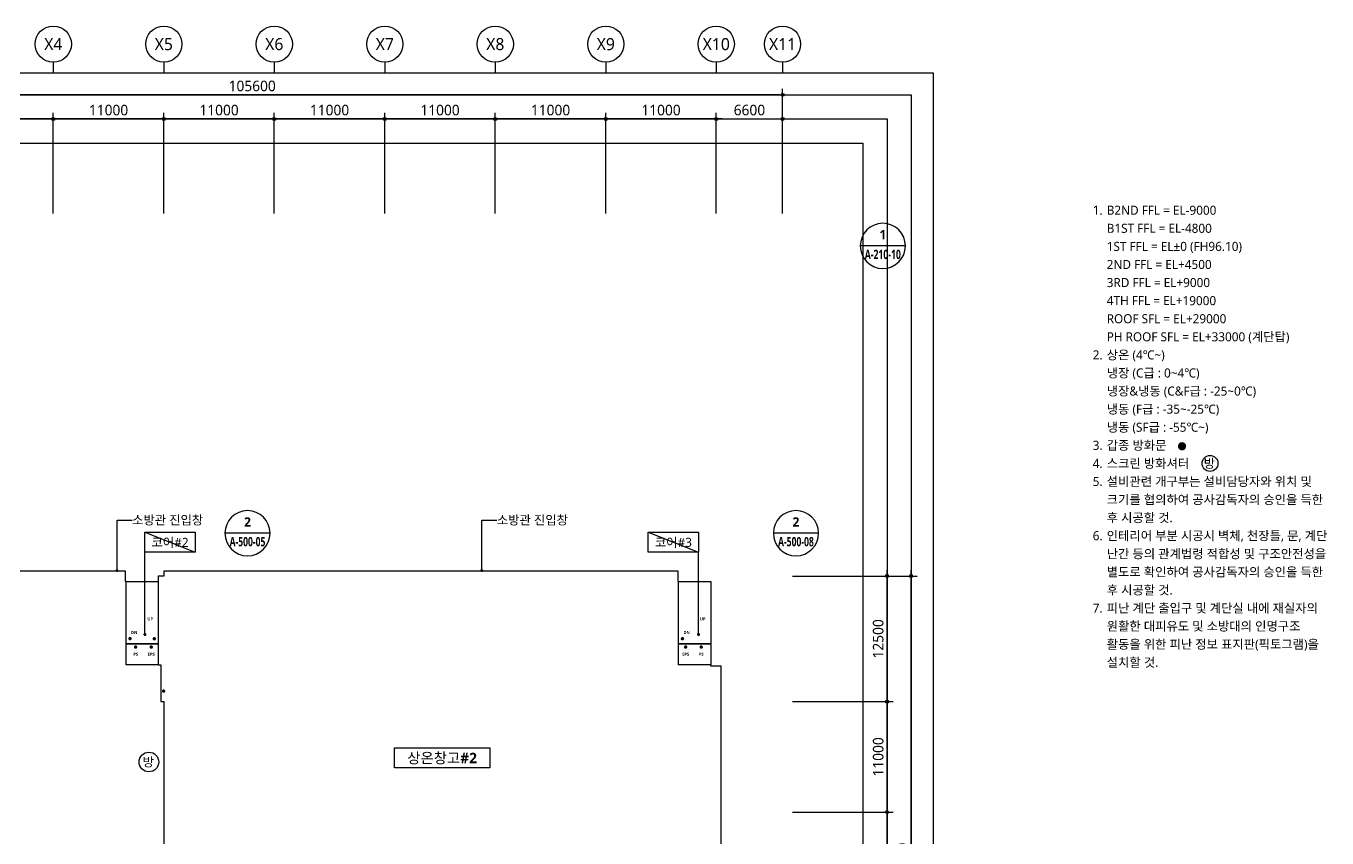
# Model space of a CAD drawing. Header units: millimetres. Extents: x -867282 to 190005487, y -1022614 to 455456909.
# Drawn here: x 1373665 to 1503178, y 88844 to 169666 of the extents above; entities that cross this region are included whole.
import ezdxf
from ezdxf.enums import TextEntityAlignment as Align

# ---------------------------------------------------------------- set-up
doc = ezdxf.new("R2010")
doc.units = ezdxf.units.MM
doc.header["$LTSCALE"] = 400
doc.header["$MEASUREMENT"] = 0
doc.header["$PDSIZE"] = -10
doc.layers.get('0').update_dxf_attribs({"linetype": 'CONTINUOUS'})
doc.layers.get('Defpoints').update_dxf_attribs({"color": 153, "linetype": 'CONTINUOUS'})
for name, color, linetype in [('A-ANNO-GRA1', 7, 'CONTINUOUS'), ('A-ANNO-NOTE', 7, 'CONTINUOUS'), ('A-ANNO-TEXT1', 7, 'CONTINUOUS'), ('A-ANNO-TEXT2', 3, 'CONTINUOUS'), ('A-ANNO-TITL', 7, 'CONTINUOUS'), ('A-FLOR-MARK-ARCH', 1, 'CONTINUOUS'), ('A-ST-AXIS-BUB', 7, 'CONTINUOUS'), ('A-ST-AXIS-DIM', 7, 'CONTINUOUS'), ('AA-MKXS', 3, 'CONTINUOUS')]:
    doc.layers.add(name, color=color, linetype=linetype)
doc.layers.add('Defpoint', color=161, linetype='CONTINUOUS', plot=False)
doc.layers.add('면적', color=210, linetype='CONTINUOUS', plot=False)
doc.styles.add('2020음성 1차', font='')
doc.styles.add('SAMOO', font='romans.shx', dxfattribs={"bigfont": 'whgtxt.shx'})
doc.styles.add('SH_대대리576', font='malgun.ttf')
doc.styles.add('SH_진천_나눔', font='')
doc.styles.get('2020음성 1차').set_extended_font_data('NanumGothic', bold=True)
doc.styles.get('SH_진천_나눔').set_extended_font_data('NanumGothic', bold=True)
doc.dimstyles.new('SHP 600', dxfattribs={"dimscale": 300, "dimtxt": 3.5, "dimasz": 1, "dimexe": 2, "dimexo": 2, "dimgap": 1, "dimtad": 1, "dimdec": 0, "dimzin": 0, "dimdsep": 46, "dimtxsty": 'SH_대대리576', "dimblk": 'DIMDOT', "dimcen": 0.09, "dimclrt": 3, "dimadec": 0, "dimazin": 1, "dimtfac": 1, "dimtdec": 0, "dimtix": 1, "dimtmove": 2, "dimatfit": 0, "dimldrblk": 'DIMDOT', "dimfxl": 1, "dimtolj": 1, "dimtzin": 0, "dimarcsym": 0})

# ---------------------------------------------------------------- blocks, each defined once
blk = doc.blocks.new('DIMDOT')
at = {"color": 0}
blk.add_line((-2, 0), (2, 0), dxfattribs=at)
for radius in [0.5, 0.25]:
    blk.add_circle((0, 0), radius, dxfattribs=at)
blk = doc.blocks.new('*D37')
at = {"layer": 'A-ST-AXIS-DIM', "color": 0, "lineweight": -2, "transparency": 16777216}
for p, q in [((1343382, 151016), (1343382, 163416)), ((1448982, 151016), (1448982, 163416)), ((1448682, 162816), (1343682, 162816))]:
    blk.add_line(p, q, dxfattribs=at)
at = {"layer": 'Defpoints', "color": 0, "transparency": 16777216}
for p in [(1343382, 162816), (1343382, 150416), (1448982, 150416)]:
    blk.add_point(p, dxfattribs=at)
at = {"layer": 'A-ST-AXIS-DIM', "color": 0, "linetype": 'ByBlock', "lineweight": -2, "transparency": 16777216, "xscale": 300, "yscale": 300, "zscale": 300, "rotation": 180}
blk.add_blockref('DIMDOT', (1343382, 162816), dxfattribs=at)
at = {"layer": 'A-ST-AXIS-DIM', "color": 0, "linetype": 'ByBlock', "lineweight": -2, "transparency": 16777216, "xscale": 300, "yscale": 300, "zscale": 300}
blk.add_blockref('DIMDOT', (1448982, 162816), dxfattribs=at)
at = {"layer": 'A-ST-AXIS-DIM', "color": 3, "transparency": 16777216, "insert": (1396182, 163696), "char_height": 1050, "attachment_point": 5, "style": 'SH_대대리576'}
blk.add_mtext('\\A1;105600', dxfattribs=at)
blk = doc.blocks.new('*D40')
at = {"layer": 'A-ST-AXIS-DIM', "color": 0, "lineweight": -2, "transparency": 16777216}
for p, q in [((1365382, 151016), (1365382, 161016)), ((1376382, 151016), (1376382, 161016)), ((1376082, 160416), (1365682, 160416))]:
    blk.add_line(p, q, dxfattribs=at)
at = {"layer": 'Defpoints', "color": 0, "transparency": 16777216}
for p in [(1365382, 160416), (1365382, 150416), (1376382, 150416)]:
    blk.add_point(p, dxfattribs=at)
at = {"layer": 'A-ST-AXIS-DIM', "color": 0, "linetype": 'ByBlock', "lineweight": -2, "transparency": 16777216, "xscale": 300, "yscale": 300, "zscale": 300, "rotation": 180}
blk.add_blockref('DIMDOT', (1365382, 160416), dxfattribs=at)
at = {"layer": 'A-ST-AXIS-DIM', "color": 0, "linetype": 'ByBlock', "lineweight": -2, "transparency": 16777216, "xscale": 300, "yscale": 300, "zscale": 300}
blk.add_blockref('DIMDOT', (1376382, 160416), dxfattribs=at)
at = {"layer": 'A-ST-AXIS-DIM', "color": 3, "transparency": 16777216, "insert": (1370882, 161292), "char_height": 1050, "attachment_point": 5, "style": 'SH_대대리576'}
blk.add_mtext('\\A1;11000', dxfattribs=at)
blk = doc.blocks.new('*D41')
at = {"layer": 'A-ST-AXIS-DIM', "color": 0, "lineweight": -2, "transparency": 16777216}
for p, q in [((1376382, 151016), (1376382, 161016)), ((1387382, 151016), (1387382, 161016)), ((1387082, 160416), (1376682, 160416))]:
    blk.add_line(p, q, dxfattribs=at)
at = {"layer": 'Defpoints', "color": 0, "transparency": 16777216}
for p in [(1376382, 160416), (1376382, 150416), (1387382, 150416)]:
    blk.add_point(p, dxfattribs=at)
at = {"layer": 'A-ST-AXIS-DIM', "color": 0, "linetype": 'ByBlock', "lineweight": -2, "transparency": 16777216, "xscale": 300, "yscale": 300, "zscale": 300, "rotation": 180}
blk.add_blockref('DIMDOT', (1376382, 160416), dxfattribs=at)
at = {"layer": 'A-ST-AXIS-DIM', "color": 0, "linetype": 'ByBlock', "lineweight": -2, "transparency": 16777216, "xscale": 300, "yscale": 300, "zscale": 300}
blk.add_blockref('DIMDOT', (1387382, 160416), dxfattribs=at)
at = {"layer": 'A-ST-AXIS-DIM', "color": 3, "transparency": 16777216, "insert": (1381882, 161292), "char_height": 1050, "attachment_point": 5, "style": 'SH_대대리576'}
blk.add_mtext('\\A1;11000', dxfattribs=at)
blk = doc.blocks.new('*D42')
at = {"layer": 'A-ST-AXIS-DIM', "color": 0, "lineweight": -2, "transparency": 16777216}
for p, q in [((1387382, 151016), (1387382, 161016)), ((1398382, 151016), (1398382, 161016)), ((1398082, 160416), (1387682, 160416))]:
    blk.add_line(p, q, dxfattribs=at)
at = {"layer": 'Defpoints', "color": 0, "transparency": 16777216}
for p in [(1387382, 160416), (1387382, 150416), (1398382, 150416)]:
    blk.add_point(p, dxfattribs=at)
at = {"layer": 'A-ST-AXIS-DIM', "color": 0, "linetype": 'ByBlock', "lineweight": -2, "transparency": 16777216, "xscale": 300, "yscale": 300, "zscale": 300, "rotation": 180}
blk.add_blockref('DIMDOT', (1387382, 160416), dxfattribs=at)
at = {"layer": 'A-ST-AXIS-DIM', "color": 0, "linetype": 'ByBlock', "lineweight": -2, "transparency": 16777216, "xscale": 300, "yscale": 300, "zscale": 300}
blk.add_blockref('DIMDOT', (1398382, 160416), dxfattribs=at)
at = {"layer": 'A-ST-AXIS-DIM', "color": 3, "transparency": 16777216, "insert": (1392882, 161292), "char_height": 1050, "attachment_point": 5, "style": 'SH_대대리576'}
blk.add_mtext('\\A1;11000', dxfattribs=at)
blk = doc.blocks.new('*D43')
at = {"layer": 'A-ST-AXIS-DIM', "color": 0, "lineweight": -2, "transparency": 16777216}
for p, q in [((1398382, 151016), (1398382, 161016)), ((1409382, 151016), (1409382, 161016)), ((1409082, 160416), (1398682, 160416))]:
    blk.add_line(p, q, dxfattribs=at)
at = {"layer": 'Defpoints', "color": 0, "transparency": 16777216}
for p in [(1398382, 160416), (1398382, 150416), (1409382, 150416)]:
    blk.add_point(p, dxfattribs=at)
at = {"layer": 'A-ST-AXIS-DIM', "color": 0, "linetype": 'ByBlock', "lineweight": -2, "transparency": 16777216, "xscale": 300, "yscale": 300, "zscale": 300, "rotation": 180}
blk.add_blockref('DIMDOT', (1398382, 160416), dxfattribs=at)
at = {"layer": 'A-ST-AXIS-DIM', "color": 0, "linetype": 'ByBlock', "lineweight": -2, "transparency": 16777216, "xscale": 300, "yscale": 300, "zscale": 300}
blk.add_blockref('DIMDOT', (1409382, 160416), dxfattribs=at)
at = {"layer": 'A-ST-AXIS-DIM', "color": 3, "transparency": 16777216, "insert": (1403882, 161292), "char_height": 1050, "attachment_point": 5, "style": 'SH_대대리576'}
blk.add_mtext('\\A1;11000', dxfattribs=at)
blk = doc.blocks.new('*D44')
at = {"layer": 'A-ST-AXIS-DIM', "color": 0, "lineweight": -2, "transparency": 16777216}
for p, q in [((1409382, 151016), (1409382, 161016)), ((1420382, 151016), (1420382, 161016)), ((1420082, 160416), (1409682, 160416))]:
    blk.add_line(p, q, dxfattribs=at)
at = {"layer": 'Defpoints', "color": 0, "transparency": 16777216}
for p in [(1409382, 160416), (1409382, 150416), (1420382, 150416)]:
    blk.add_point(p, dxfattribs=at)
at = {"layer": 'A-ST-AXIS-DIM', "color": 0, "linetype": 'ByBlock', "lineweight": -2, "transparency": 16777216, "xscale": 300, "yscale": 300, "zscale": 300, "rotation": 180}
blk.add_blockref('DIMDOT', (1409382, 160416), dxfattribs=at)
at = {"layer": 'A-ST-AXIS-DIM', "color": 0, "linetype": 'ByBlock', "lineweight": -2, "transparency": 16777216, "xscale": 300, "yscale": 300, "zscale": 300}
blk.add_blockref('DIMDOT', (1420382, 160416), dxfattribs=at)
at = {"layer": 'A-ST-AXIS-DIM', "color": 3, "transparency": 16777216, "insert": (1414882, 161292), "char_height": 1050, "attachment_point": 5, "style": 'SH_대대리576'}
blk.add_mtext('\\A1;11000', dxfattribs=at)
blk = doc.blocks.new('*D45')
at = {"layer": 'A-ST-AXIS-DIM', "color": 0, "lineweight": -2, "transparency": 16777216}
for p, q in [((1420382, 151016), (1420382, 161016)), ((1431382, 151016), (1431382, 161016)), ((1431082, 160416), (1420682, 160416))]:
    blk.add_line(p, q, dxfattribs=at)
at = {"layer": 'Defpoints', "color": 0, "transparency": 16777216}
for p in [(1420382, 160416), (1420382, 150416), (1431382, 150416)]:
    blk.add_point(p, dxfattribs=at)
at = {"layer": 'A-ST-AXIS-DIM', "color": 0, "linetype": 'ByBlock', "lineweight": -2, "transparency": 16777216, "xscale": 300, "yscale": 300, "zscale": 300, "rotation": 180}
blk.add_blockref('DIMDOT', (1420382, 160416), dxfattribs=at)
at = {"layer": 'A-ST-AXIS-DIM', "color": 0, "linetype": 'ByBlock', "lineweight": -2, "transparency": 16777216, "xscale": 300, "yscale": 300, "zscale": 300}
blk.add_blockref('DIMDOT', (1431382, 160416), dxfattribs=at)
at = {"layer": 'A-ST-AXIS-DIM', "color": 3, "transparency": 16777216, "insert": (1425882, 161292), "char_height": 1050, "attachment_point": 5, "style": 'SH_대대리576'}
blk.add_mtext('\\A1;11000', dxfattribs=at)
blk = doc.blocks.new('*D46')
at = {"layer": 'A-ST-AXIS-DIM', "color": 0, "lineweight": -2, "transparency": 16777216}
for p, q in [((1431382, 151016), (1431382, 161016)), ((1442382, 151016), (1442382, 161016)), ((1442082, 160416), (1431682, 160416))]:
    blk.add_line(p, q, dxfattribs=at)
at = {"layer": 'Defpoints', "color": 0, "transparency": 16777216}
for p in [(1431382, 160416), (1431382, 150416), (1442382, 150416)]:
    blk.add_point(p, dxfattribs=at)
at = {"layer": 'A-ST-AXIS-DIM', "color": 0, "linetype": 'ByBlock', "lineweight": -2, "transparency": 16777216, "xscale": 300, "yscale": 300, "zscale": 300, "rotation": 180}
blk.add_blockref('DIMDOT', (1431382, 160416), dxfattribs=at)
at = {"layer": 'A-ST-AXIS-DIM', "color": 0, "linetype": 'ByBlock', "lineweight": -2, "transparency": 16777216, "xscale": 300, "yscale": 300, "zscale": 300}
blk.add_blockref('DIMDOT', (1442382, 160416), dxfattribs=at)
at = {"layer": 'A-ST-AXIS-DIM', "color": 3, "transparency": 16777216, "insert": (1436882, 161292), "char_height": 1050, "attachment_point": 5, "style": 'SH_대대리576'}
blk.add_mtext('\\A1;11000', dxfattribs=at)
blk = doc.blocks.new('*D220')
at = {"layer": 'A-ST-AXIS-DIM', "color": 0, "lineweight": -2, "transparency": 16777216}
for p, q in [((1449982, 114916), (1459982, 114916)), ((1459382, 102716), (1459382, 114616)), ((1449982, 102416), (1459982, 102416))]:
    blk.add_line(p, q, dxfattribs=at)
at = {"layer": 'Defpoints', "color": 0, "transparency": 16777216}
for p in [(1449382, 114916), (1459382, 114916), (1449382, 102416)]:
    blk.add_point(p, dxfattribs=at)
at = {"layer": 'A-ST-AXIS-DIM', "color": 0, "linetype": 'ByBlock', "lineweight": -2, "transparency": 16777216, "xscale": 300, "yscale": 300, "zscale": 300}
for p, rotation in [((1459382, 114916), 90), ((1459382, 102416), 270)]:
    blk.add_blockref('DIMDOT', p, dxfattribs=dict(at, rotation=rotation))
at = {"layer": 'A-ST-AXIS-DIM', "color": 3, "transparency": 16777216, "insert": (1458503, 108666), "char_height": 1050, "attachment_point": 5, "rotation": 90, "style": 'SH_대대리576'}
blk.add_mtext('\\A1;12500', dxfattribs=at)
blk = doc.blocks.new('*D221')
at = {"layer": 'A-ST-AXIS-DIM', "color": 0, "lineweight": -2, "transparency": 16777216}
for p, q in [((1449982, 102416), (1459982, 102416)), ((1459382, 91716), (1459382, 102116)), ((1449982, 91416), (1459982, 91416))]:
    blk.add_line(p, q, dxfattribs=at)
at = {"layer": 'Defpoints', "color": 0, "transparency": 16777216}
for p in [(1449382, 102416), (1459382, 102416), (1449382, 91416)]:
    blk.add_point(p, dxfattribs=at)
at = {"layer": 'A-ST-AXIS-DIM', "color": 0, "linetype": 'ByBlock', "lineweight": -2, "transparency": 16777216, "xscale": 300, "yscale": 300, "zscale": 300}
for p, rotation in [((1459382, 102416), 90), ((1459382, 91416), 270)]:
    blk.add_blockref('DIMDOT', p, dxfattribs=dict(at, rotation=rotation))
at = {"layer": 'A-ST-AXIS-DIM', "color": 3, "transparency": 16777216, "insert": (1458506, 96916), "char_height": 1050, "attachment_point": 5, "rotation": 90, "style": 'SH_대대리576'}
blk.add_mtext('\\A1;11000', dxfattribs=at)
blk = doc.blocks.new('*D222')
at = {"layer": 'A-ST-AXIS-DIM', "color": 0, "lineweight": -2, "transparency": 16777216}
for p, q in [((1449982, 91416), (1459982, 91416)), ((1459382, 80716), (1459382, 91116)), ((1449982, 80416), (1459982, 80416))]:
    blk.add_line(p, q, dxfattribs=at)
at = {"layer": 'Defpoints', "color": 0, "transparency": 16777216}
for p in [(1449382, 91416), (1459382, 91416), (1449382, 80416)]:
    blk.add_point(p, dxfattribs=at)
at = {"layer": 'A-ST-AXIS-DIM', "color": 0, "linetype": 'ByBlock', "lineweight": -2, "transparency": 16777216, "xscale": 300, "yscale": 300, "zscale": 300}
for p, rotation in [((1459382, 91416), 90), ((1459382, 80416), 270)]:
    blk.add_blockref('DIMDOT', p, dxfattribs=dict(at, rotation=rotation))
at = {"layer": 'A-ST-AXIS-DIM', "color": 3, "transparency": 16777216, "insert": (1458506, 85916), "char_height": 1050, "attachment_point": 5, "rotation": 90, "style": 'SH_대대리576'}
blk.add_mtext('\\A1;11000', dxfattribs=at)
blk = doc.blocks.new('*D225')
at = {"layer": 'A-ST-AXIS-DIM', "color": 0, "lineweight": -2, "transparency": 16777216}
for p, q in [((1449982, 114916), (1462382, 114916)), ((1461782, 58216), (1461782, 114616)), ((1449982, 57916), (1462382, 57916))]:
    blk.add_line(p, q, dxfattribs=at)
at = {"layer": 'Defpoints', "color": 0, "transparency": 16777216}
for p in [(1449382, 114916), (1461782, 114916), (1449382, 57916)]:
    blk.add_point(p, dxfattribs=at)
at = {"layer": 'A-ST-AXIS-DIM', "color": 0, "linetype": 'ByBlock', "lineweight": -2, "transparency": 16777216, "xscale": 300, "yscale": 300, "zscale": 300}
for p, rotation in [((1461782, 114916), 90), ((1461782, 57916), 270)]:
    blk.add_blockref('DIMDOT', p, dxfattribs=dict(at, rotation=rotation))
at = {"layer": 'A-ST-AXIS-DIM', "color": 3, "transparency": 16777216, "insert": (1460905, 86416), "char_height": 1050, "attachment_point": 5, "rotation": 90, "style": 'SH_대대리576'}
blk.add_mtext('\\A1;57000', dxfattribs=at)
blk = doc.blocks.new('G$C3CD03619')
at = {"layer": 'A-ANNO-GRA1'}
blk.add_circle((11731, 792), 792, dxfattribs=at)
at = {"layer": 'A-FLOR-MARK-ARCH', "const_width": 408}
blk.add_lwpolyline([(8743, 2498, 1), (9152, 2498, 1)], format="xyb", close=True, dxfattribs=at)
at = {"layer": 'A-ANNO-NOTE', "style": 'SH_대대리576'}
blk.add_text('방', height=900, dxfattribs=at).set_placement((11108, 342))
at = {"layer": 'A-ANNO-TITL', "style": 'SH_대대리576'}
for s, p in [('1.', (547, 25992)), ('2.', (547, 11592)), ('3.', (547, 2592)), ('4.', (547, 792)), ('5.', (547, -1008)), ('6.', (547, -6408)), ('7.', (547, -13608))]:
    blk.add_text(s, height=900, dxfattribs=at).set_placement(p, align=Align.MIDDLE_CENTER)
for s, p in [('B2ND FFL = EL-9000', (1447, 25992)), ('B1ST FFL = EL-4800', (1447, 24192)), ('1ST FFL = EL%%p0 (FH96.10)', (1447, 22392)), ('2ND FFL = EL+4500', (1447, 20592)), ('3RD FFL = EL+9000', (1447, 18792)), ('4TH FFL = EL+19000', (1447, 16992)), ('ROOF SFL = EL+29000', (1447, 15192)), ('PH ROOF SFL = EL+33000 (계단탑)', (1447, 13392)), ('상온 (4℃~)', (1447, 11592)), ('냉장 (C급 : 0~4℃)', (1447, 9792)), ('냉장&냉동 (C&F급 : -25~0℃)', (1447, 7992)), ('냉동 (F급 : -35~-25℃)', (1447, 6192)), ('냉동 (SF급 : -55℃~)', (1447, 4392)), ('갑종 방화문', (1447, 2592)), ('스크린 방화셔터', (1447, 792)), ('설비관련 개구부는 설비담당자와 위치 및', (1447, -1008)), ('크기를 협의하여 공사감독자의 승인을 득한', (1447, -2808)), ('후 시공할 것.', (1447, -4608)), ('인테리어 부분 시공시 벽체, 천장틀, 문, 계단', (1447, -6408)), ('난간 등의 관계법령 적합성 및 구조안전성을', (1447, -8208)), ('별도로 확인하여 공사감독자의 승인을 득한', (1447, -10008)), ('후 시공할 것.', (1447, -11808)), ('피난 계단 출입구 및 계단실 내에 재실자의', (1447, -13608)), ('원활한 대피유도 및 소방대의 인명구조', (1447, -15408)), ('활동을 위한 피난 정보 표지판(픽토그램)을', (1447, -17208)), ('설치할 것.', (1447, -19008))]:
    blk.add_text(s, height=900, dxfattribs=at).set_placement(p, align=Align.MIDDLE_LEFT)
blk = doc.blocks.new('*D278')
at = {"layer": 'A-ST-AXIS-DIM', "color": 0, "lineweight": -2, "transparency": 16777216}
for p, q in [((1442382, 151016), (1442382, 161016)), ((1448982, 151016), (1448982, 161016)), ((1442682, 160416), (1448682, 160416))]:
    blk.add_line(p, q, dxfattribs=at)
at = {"layer": 'Defpoints', "color": 0, "transparency": 16777216}
for p in [(1448982, 160416), (1442382, 150416), (1448982, 150416)]:
    blk.add_point(p, dxfattribs=at)
at = {"layer": 'A-ST-AXIS-DIM', "color": 0, "linetype": 'ByBlock', "lineweight": -2, "transparency": 16777216, "xscale": 300, "yscale": 300, "zscale": 300, "rotation": 180}
blk.add_blockref('DIMDOT', (1442382, 160416), dxfattribs=at)
at = {"layer": 'A-ST-AXIS-DIM', "color": 0, "linetype": 'ByBlock', "lineweight": -2, "transparency": 16777216, "xscale": 300, "yscale": 300, "zscale": 300}
blk.add_blockref('DIMDOT', (1448982, 160416), dxfattribs=at)
at = {"layer": 'A-ST-AXIS-DIM', "color": 3, "transparency": 16777216, "insert": (1445682, 161296), "char_height": 1050, "attachment_point": 5, "style": 'SH_대대리576'}
blk.add_mtext('\\A1;6600', dxfattribs=at)
blk = doc.blocks.new('A-ST-AXIS-BUB-1')
at = {"layer": 'A-ST-AXIS-BUB'}
blk.add_line((0, 350), (0, 0), dxfattribs=at)
blk.add_circle((0, 950), 600, dxfattribs=at)
blk = doc.blocks.new('*U392')
at = {"layer": 'AA-MKXS', "color": 3, "linetype": 'Continuous', "ltscale": 5}
blk.add_line((-5.999976, 0), (5.999976, 0), dxfattribs=at)
blk.add_circle((0, 0), 5.999976, dxfattribs=at)
at = {"layer": 'AA-MKXS', "style": 'SAMOO', "width": 0.85}
blk.add_attdef('ViewNUM', text='', height=2.5, dxfattribs=at).set_placement((0, 1), align=Align.BOTTOM_CENTER)
blk.add_attdef('SheetNUM', text='', height=2.5, dxfattribs=at).set_placement((0, -1), align=Align.TOP_CENTER)
blk = doc.blocks.new('G$CF9371588')
blk.add_line((7800, 10975, 103000), (4300, 10975, 103000))
at = {"layer": '면적'}
for p, q in [((100000, 12500, 103000), (100000, 22200, 103000)), ((66500, 0, 103000), (66500, 11000, 103000))]:
    blk.add_line(p, q, dxfattribs=at)
for points in [[(100000, 26500), (100000, 48025), (98950, 48025), (98950, 48150), (95750, 48150), (95750, 56450), (95700, 56450), (95700, 57500), (44500, 57500), (44500, 57000), (43950, 57000), (43950, 56450), (43950, 48150), (40750, 48150), (40750, 56450), (40700, 56450), (40700, 57500), (4300, 57500), (4300, 56450), (4250, 56450), (4250, 48150), (1050, 48150), (1050, 48100), (0, 48100), (0, 22200), (2200, 22200), (5900, 22200), (5900, 17860), (4300, 17860), (4300, 10975), (7800, 10975), (7800, 11000), (38300, 11000), (38300, 10900), (44000, 10900), (44000, 11000), (66500, 11000), (66500, 26500)], [(40750, 56450), (43950, 56450), (43950, 50250), (40750, 50250)], [(40750, 50250), (43950, 50250), (43950, 48150), (40750, 48150)], [(2200, 17260), (2200, 22200), (5900, 22200), (5900, 17860), (4300, 17860), (4300, 17260)], [(2200, 17260), (2200, 15800), (800, 15800), (800, 13450), (4300, 13450), (4300, 17260), (2200, 17260)], [(800, 13450), (800, 10950), (1050, 10950), (4300, 10950), (4300, 13450)], [(4250, 8850), (4250, 10950), (1050, 10950), (1050, 550), (4250, 550), (4250, 6750), (3300, 6750), (3300, 8850)], [(4250, 4600), (4250, 550), (4300, 550), (4300, 0), (40700, 0), (40700, 550), (40750, 550), (40750, 4600), (38300, 4600), (38300, 11000), (7800, 11000), (7800, 4600)], [(4300, 10975), (4300, 10950), (4250, 10950), (4250, 8850), (4250, 8850), (4250, 6750), (4250, 6750), (4250, 4600), (7800, 4600), (7800, 10975)], [(38300, 10900), (38300, 4600), (40750, 4600), (40750, 8850), (40750, 8850), (40750, 8850), (40750, 8850), (40750, 10900)], [(40750, 10900), (44000, 10900), (44000, 8850), (40750, 8850)], [(43950, 0), (43950, 8850), (44000, 8850), (44000, 11000), (93300, 11000), (93300, 4602), (95750, 4602), (95750, 0)], [(93300, 10900), (93300, 4602), (95700, 4602), (95700, 4602), (95750, 4602), (95750, 8850), (99000, 8850), (99000, 8850), (99000, 9000), (99000, 10900)], [(40750, 8850), (43950, 8850), (43950, 6750), (40750, 6750)], [(98950, 6750), (95750, 6750), (95750, 8850), (98950, 8850)], [(40750, 6750), (43950, 6750), (43950, 550), (40750, 550)], [(98950, 550), (95750, 550), (95750, 6750), (98950, 6750)]]:
    blk.add_lwpolyline(points, close=True, dxfattribs=at)
at = {"layer": '면적', "elevation": 103000}
for points in [[(1050, 50250), (4250, 50250), (4250, 56450), (1050, 56450)], [(98950, 50250), (95750, 50250), (95750, 56450), (98950, 56450)], [(1050, 50250), (4250, 50250), (4250, 48150), (1050, 48150)], [(95750, 50250), (98950, 50250), (98950, 48150), (95750, 48150)], [(66500, 11000), (66500, 26500), (100000, 26500), (100000, 22200), (106350, 22200), (106350, 12500), (100000, 12500), (100000, 10900), (93300, 10900), (93300, 11000)], [(66500, 11000), (66500, 0), (95750, 0), (95750, 4602), (93300, 4602), (93300, 11000)], [(3300, 8850), (4250, 8850), (4250, 6750), (3300, 6750)]]:
    blk.add_lwpolyline(points, close=True, dxfattribs=at)
at = {"layer": '면적'}
for points in [[(43950, 48150), (44200, 48150), (44200, 44500), (44500, 44500), (44500, 11000)], [(7800, 11000), (38300, 11000)], [(7800, 11000), (38300, 11000)], [(93300, 11000), (45000, 11000)]]:
    blk.add_lwpolyline(points, dxfattribs=at)

msp = doc.modelspace()

# ---------------------------------------------------------------- linework, layer by layer
for points in [[(1382724, 120490.1), (1384224, 120490.1)], [(1419037.3, 120490.1), (1420537.3, 120490.1)]]:
    msp.add_lwpolyline(points)
at = {"layer": 'A-ANNO-GRA1'}
for points in [[(1382724, 115460.8), (1382724, 120490.1)], [(1419037.3, 115460.8), (1419037.3, 120490.1)], [(1385504.9, 109100.9), (1385504.9, 117278.6)], [(1440613.9, 109100.9), (1440613.9, 117278.6)]]:
    msp.add_lwpolyline(points, dxfattribs=at)
for points in [[(1390504.9, 117278.6), (1385504.9, 117278.6), (1385504.9, 119278.6), (1390504.9, 119278.6)], [(1440613.9, 117278.6), (1435613.9, 117278.6), (1435613.9, 119278.6), (1440613.9, 119278.6)], [(1410339.2, 97818.5), (1419839.2, 97818.5), (1419839.2, 95818.5), (1410339.2, 95818.5)]]:
    msp.add_lwpolyline(points, close=True, dxfattribs=at)
at = {"layer": 'A-ANNO-GRA1', "const_width": 150}
for points in [[(1382724, 115385.8, 1), (1382724, 115535.8, 1)], [(1419037.3, 115385.8, 1), (1419037.3, 115535.8, 1)], [(1385429.9, 109100.9, 1), (1385579.9, 109100.9, 1)], [(1440538.9, 109100.9, 1), (1440688.9, 109100.9, 1)]]:
    msp.add_lwpolyline(points, format="xyb", close=True, dxfattribs=at)
at = {"layer": 'A-ANNO-GRA1'}
msp.add_circle((1385897.5, 96406.8), 979.8, dxfattribs=at)
at = {"layer": 'A-FLOR-MARK-ARCH', "const_width": 168.8}
for points in [[(1383938.3, 108691.6, 1), (1384107, 108691.6, 1)], [(1386353.2, 108676.6, 1), (1386521.9, 108676.6, 1)], [(1438932.1, 108674.3, 1), (1439100.9, 108674.3, 1)], [(1384492.7, 107850.8, 1), (1384661.4, 107850.8, 1)], [(1386050.9, 107850.8, 1), (1386219.7, 107850.8, 1)], [(1439416.1, 107851.5, -1), (1439247.4, 107851.5, -1)], [(1440967.2, 107851.5, -1), (1440798.4, 107851.5, -1)], [(1387280, 103462, 1), (1387448.8, 103462, 1)]]:
    msp.add_lwpolyline(points, format="xyb", close=True, dxfattribs=at)
at = {"layer": 'Defpoint'}
for p, q in [((1385504.9, 119278.6), (1390504.9, 117278.6)), ((1435613.9, 119278.6), (1440613.9, 117278.6))]:
    msp.add_line(p, q, dxfattribs=at)
for points in [[(1463981.8, 36444.9), (1292781.8, 36444.9), (1292781.8, 165016.3), (1463981.8, 165016.3)], [(1461781.8, 38644.9), (1294981.8, 38644.9), (1294981.8, 162816.3), (1461781.8, 162816.3)], [(1459381.8, 41044.9), (1297381.8, 41044.9), (1297381.8, 160416.3), (1459381.8, 160416.3)], [(1456981.8, 43444.9), (1299781.8, 43444.9), (1299781.8, 158016.3), (1456981.8, 158016.3)]]:
    msp.add_lwpolyline(points, close=True, dxfattribs=at)

# ---------------------------------------------------------------- block references
for name, p in [('G$C3CD03619', (1479802.4, 125338.9)), ('G$CF9371588', (1342881.8, 57916.3))]:
    msp.add_blockref(name, p)
ref = msp.add_blockref('*U392', (1458963.5, 147779.8), dxfattribs=dict(xscale=-375.0015000059622, yscale=375.0015000059622, zscale=375.0015000059622))
ref.add_attrib('SheetNUM', 'A-210-10', dxfattribs={"layer": 'AA-MKXS', "height": 937.5, "style": '2020음성 1차', "width": 0.7}).set_placement((1458963.5, 147404.8), align=Align.TOP_CENTER)
ref.add_attrib('ViewNUM', '1', dxfattribs={"layer": 'AA-MKXS', "height": 937.5, "style": '2020음성 1차'}).set_placement((1458963.5, 148154.8), align=Align.BOTTOM_CENTER)
ref = msp.add_blockref('*U392', (1395713.5, 119179.8), dxfattribs=dict(xscale=-375.0015000059622, yscale=375.0015000059622, zscale=375.0015000059622))
ref.add_attrib('SheetNUM', 'A-500-05', dxfattribs={"layer": 'AA-MKXS', "height": 930, "style": '2020음성 1차', "width": 0.7}).set_placement((1395713.5, 118804.8, 103000), align=Align.TOP_CENTER)
ref.add_attrib('ViewNUM', '2', dxfattribs={"layer": 'AA-MKXS', "height": 930, "style": '2020음성 1차'}).set_placement((1395713.5, 119554.8, 103000), align=Align.BOTTOM_CENTER)
ref = msp.add_blockref('*U392', (1450313.5, 119179.8), dxfattribs=dict(xscale=-375.0015000059622, yscale=375.0015000059622, zscale=375.0015000059622))
ref.add_attrib('SheetNUM', 'A-500-08', dxfattribs={"layer": 'AA-MKXS', "height": 930, "style": '2020음성 1차', "width": 0.7}).set_placement((1450313.5, 118804.8, 103000), align=Align.TOP_CENTER)
ref.add_attrib('ViewNUM', '2', dxfattribs={"layer": 'AA-MKXS', "height": 930, "style": '2020음성 1차'}).set_placement((1450313.5, 119554.8, 103000), align=Align.BOTTOM_CENTER)
at = {"layer": 'A-ST-AXIS-BUB', "xscale": 3, "yscale": 3, "zscale": 3}
for p in [(1376381.8, 165016.3), (1387381.8, 165016.3), (1398381.8, 165016.3), (1409381.8, 165016.3), (1420381.8, 165016.3), (1431381.8, 165016.3), (1442381.8, 165016.3), (1448981.8, 165016.3)]:
    msp.add_blockref('A-ST-AXIS-BUB-1', p, dxfattribs=at)

# ---------------------------------------------------------------- texts
at = {"layer": 'A-ANNO-TEXT1'}
for s, height, style, p in [('X4', 1200, 'SH_대대리576', (1376381.8, 167866.3)), ('X5', 1200, 'SH_대대리576', (1387381.8, 167866.3)), ('X6', 1200, 'SH_대대리576', (1398381.8, 167866.3)), ('X7', 1200, 'SH_대대리576', (1409381.8, 167866.3)), ('X8', 1200, 'SH_대대리576', (1420381.8, 167866.3)), ('X9', 1200, 'SH_대대리576', (1431381.8, 167866.3)), ('X10', 1200, 'SH_대대리576', (1442381.8, 167866.3)), ('X11', 1200, 'SH_대대리576', (1448981.8, 167866.3)), ('UP', 300, 'SH_진천_나눔', (1386031.8, 110646.3)), ('UP', 300, 'SH_진천_나눔', (1441031.8, 110646.3)), ('DN', 300, 'SH_진천_나눔', (1384431.8, 109296.3)), ('DN', 300, 'SH_진천_나눔', (1439431.8, 109296.3))]:
    msp.add_text(s, height=height, dxfattribs=dict(at, style=style)).set_placement(p, align=Align.MIDDLE_CENTER)
at = {"layer": 'A-ANNO-TEXT1', "style": 'SH_진천_나눔'}
for p in [(1384224, 120490.1), (1420537.3, 120490.1)]:
    msp.add_text('소방관 진입창', height=900, dxfattribs=at).set_placement(p, align=Align.MIDDLE_LEFT)
for s, p in [('PS', (1384581.8, 107141.3)), ('EPS', (1386131.8, 107141.3)), ('EPS', (1439331.8, 107141.3)), ('PS', (1440881.8, 107141.3))]:
    msp.add_text(s, height=300, dxfattribs=at).set_placement(p, align=Align.MIDDLE)
msp.add_text('방', height=900, dxfattribs=at).set_placement((1385279.9, 95963.9))
at = {"layer": 'A-ANNO-TEXT2'}
for s, height, style, p in [('코어#2', 900, 'SH_대대리576', (1388004.9, 118278.6)), ('코어#3', 900, 'SH_대대리576', (1438113.9, 118278.6)), ('상온창고#2', 1050, 'SH_진천_나눔', (1415089.2, 96818.5))]:
    msp.add_text(s, height=height, dxfattribs=dict(at, style=style)).set_placement(p, align=Align.MIDDLE)

# ---------------------------------------------------------------- dimensions: what is measured, and where the dimension line sits
at = {"layer": 'A-ST-AXIS-DIM'}
for base, p1, p2, picture, middle in [((1343381.8, 162816.3), (1448981.8, 150416.3), (1343381.8, 150416.3), '*D37', (1396181.8, 163695.8)), ((1365381.8, 160416.3), (1376381.8, 150416.3), (1365381.8, 150416.3), '*D40', (1370881.8, 161292.1)), ((1376381.8, 160416.3), (1387381.8, 150416.3), (1376381.8, 150416.3), '*D41', (1381881.8, 161292.1)), ((1387381.8, 160416.3), (1398381.8, 150416.3), (1387381.8, 150416.3), '*D42', (1392881.8, 161292.1)), ((1398381.8, 160416.3), (1409381.8, 150416.3), (1398381.8, 150416.3), '*D43', (1403881.8, 161292.1)), ((1409381.8, 160416.3), (1420381.8, 150416.3), (1409381.8, 150416.3), '*D44', (1414881.8, 161292.1)), ((1420381.8, 160416.3), (1431381.8, 150416.3), (1420381.8, 150416.3), '*D45', (1425881.8, 161292.1)), ((1431381.8, 160416.3), (1442381.8, 150416.3), (1431381.8, 150416.3), '*D46', (1436881.8, 161292.1))]:
    dim = msp.add_linear_dim(base=base, p1=p1, p2=p2, dimstyle='SHP 600', dxfattribs=at)
    dim.commit()
    dim.dimension.update_dxf_attribs({"geometry": picture, "text_midpoint": middle})
for base, p1, p2, angle, picture, middle in [((1448981.8, 160416.3), (1442381.8, 150416.3), (1448981.8, 150416.3), 180, '*D278', (1445681.8, 161295.8)), ((1459381.8, 114916.3), (1449381.8, 102416.3), (1449381.8, 114916.3), 270, '*D220', (1458503.1, 108666.3)), ((1461781.8, 114916.3), (1449381.8, 57916.3), (1449381.8, 114916.3), 270, '*D225', (1460904.6, 86416.3)), ((1459381.8, 102416.3), (1449381.8, 91416.3), (1449381.8, 102416.3), 270, '*D221', (1458506.1, 96916.3)), ((1459381.8, 91416.3), (1449381.8, 80416.3), (1449381.8, 91416.3), 270, '*D222', (1458506.1, 85916.3))]:
    dim = msp.add_linear_dim(base=base, p1=p1, p2=p2, angle=angle, dimstyle='SHP 600', dxfattribs=at)
    dim.commit()
    dim.dimension.update_dxf_attribs({"geometry": picture, "text_midpoint": middle})

doc.saveas('drawing.dxf')
